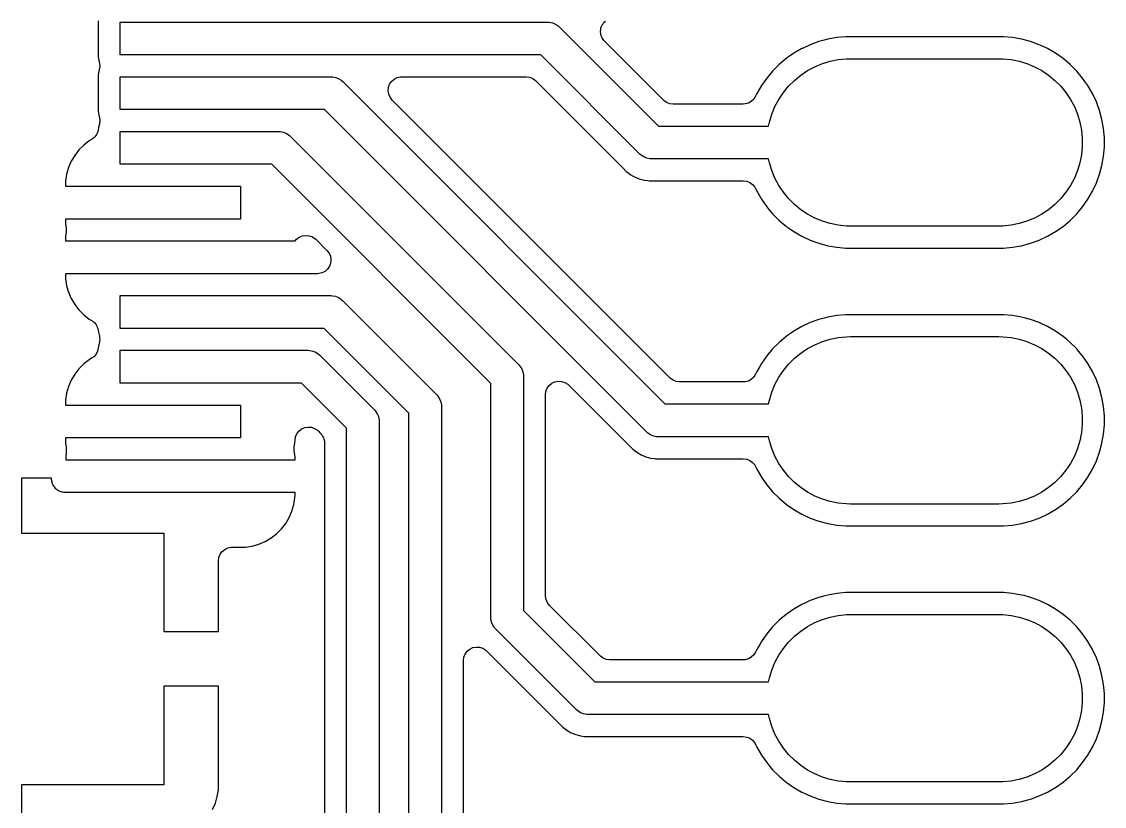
# Model space of a CAD drawing. Header units: millimetres. Extents: x 88 to 236, y -149 to -88.
# Drawn here: x 92.97 to 102.87, y -137.53 to -130.36 of the extents above; entities that cross this region are included whole.
import ezdxf

# ---------------------------------------------------------------- set-up
doc = ezdxf.new("R2010")
doc.units = ezdxf.units.MM
doc.layers.add('F.Cu', color=13, linetype='CONTINUOUS', true_color=0xc83434)

msp = doc.modelspace()

# ---------------------------------------------------------------- linework, layer by layer
at = {"layer": 'F.Cu', "linetype": 'CONTINUOUS'}
for p, q in [((93.6695, -130.348368), (93.6695, -130.671631)), ((93.87, -130.66), (93.87, -130.36)), ((93.87, -130.36), (94.97, -130.36)), ((94.97, -130.36), (97.78, -130.36)), ((97.78, -130.36), (97.794703, -130.360722)), ((97.794703, -130.360722), (97.823543, -130.366459)), ((97.823543, -130.366459), (97.85071, -130.377712)), ((97.85071, -130.377712), (97.868785, -130.389789)), ((98.276642, -130.389789), (98.278156, -130.38756)), ((98.278156, -130.38756), (98.279177, -130.385069)), ((98.279177, -130.385069), (98.286865, -130.374745)), ((98.286865, -130.374745), (98.294113, -130.364081)), ((98.294113, -130.364081), (98.296136, -130.362297)), ((98.296136, -130.362297), (98.297743, -130.36014)), ((98.297743, -130.36014), (98.307759, -130.35205)), ((97.868785, -130.389789), (97.875159, -130.394048)), ((97.875159, -130.394048), (97.886066, -130.403934)), ((97.886066, -130.403934), (98.792132, -131.31)), ((98.263136, -130.444621), (98.264899, -130.431871)), ((98.263441, -130.447294), (98.263136, -130.444621)), ((98.263188, -130.449979), (98.263441, -130.447294)), ((98.265203, -130.462703), (98.263188, -130.449979)), ((98.264899, -130.431871), (98.266113, -130.419034)), ((98.266667, -130.475502), (98.265203, -130.462703)), ((98.266113, -130.419034), (98.267026, -130.416497)), ((98.267629, -130.47802), (98.266667, -130.475502)), ((98.267026, -130.416497), (98.267395, -130.413831)), ((98.267395, -130.413831), (98.272276, -130.401913)), ((98.268051, -130.480679), (98.267629, -130.47802)), ((98.273166, -130.4925), (98.268051, -130.480679)), ((98.272276, -130.401913), (98.276642, -130.389789)), ((98.277768, -130.504535), (98.273166, -130.4925)), ((98.279324, -130.506731), (98.277768, -130.504535)), ((98.280395, -130.509205), (98.279324, -130.506731)), ((98.288292, -130.519385), (98.280395, -130.509205)), ((98.29574, -130.529895), (98.288292, -130.519385)), ((98.297794, -130.531635), (98.29574, -130.529895)), ((98.299443, -130.533761), (98.297794, -130.531635)), ((98.513157, -130.747476), (98.299443, -130.533761)), ((100.180161, -130.567146), (100.109704, -130.600001)), ((100.180178, -130.567138), (100.180161, -130.567146)), ((100.259372, -130.538315), (100.180178, -130.567138)), ((100.259386, -130.53831), (100.259372, -130.538315)), ((100.259392, -130.538309), (100.259386, -130.53831)), ((100.297184, -130.528182), (100.259392, -130.538309)), ((100.340826, -130.516488), (100.297184, -130.528182)), ((100.340833, -130.516487), (100.340826, -130.516488)), ((100.423853, -130.501848), (100.340833, -130.516487)), ((100.507844, -130.4945), (100.423853, -130.501848)), ((100.507845, -130.4945), (100.507844, -130.4945)), ((101.947155, -130.4945), (100.507845, -130.4945)), ((101.947156, -130.4945), (101.947155, -130.4945)), ((102.031147, -130.501848), (101.947156, -130.4945)), ((102.114166, -130.516487), (102.031145, -130.501848)), ((102.031145, -130.501848), (102.031147, -130.501848)), ((102.114173, -130.516488), (102.114166, -130.516487)), ((102.124984, -130.519385), (102.114173, -130.516488)), ((102.195608, -130.538309), (102.124984, -130.519385)), ((102.195616, -130.538312), (102.195608, -130.538309)), ((102.195627, -130.538315), (102.195616, -130.538312)), ((102.274821, -130.567138), (102.195627, -130.538315)), ((102.274838, -130.567146), (102.274821, -130.567138)), ((102.304116, -130.580799), (102.274838, -130.567146)), ((102.351243, -130.602775), (102.304116, -130.580799)), ((93.6695, -130.671631), (93.671626, -130.695554)), ((94.42, -130.66), (93.87, -130.66)), ((97.717868, -130.66), (94.42, -130.66)), ((98.623934, -131.566066), (97.717868, -130.66)), ((100.030725, -130.644941), (99.961676, -130.69329)), ((100.030742, -130.644931), (100.030725, -130.644941)), ((100.030743, -130.64493), (100.030742, -130.644931)), ((100.103757, -130.602775), (100.030743, -130.64493)), ((100.109704, -130.600001), (100.103757, -130.602775)), ((102.424257, -130.64493), (102.351243, -130.602775)), ((102.424265, -130.644936), (102.424257, -130.64493)), ((102.424274, -130.644941), (102.424265, -130.644936)), ((102.493323, -130.69329), (102.424274, -130.644941)), ((93.671626, -130.695554), (93.671627, -130.695558)), ((93.671627, -130.695558), (93.680306, -130.725891)), ((93.680306, -130.725891), (93.685044, -130.75661)), ((93.685044, -130.75661), (93.681992, -130.787543)), ((98.838862, -131.073181), (98.513157, -130.747476)), ((99.897076, -130.747498), (99.837498, -130.807076)), ((99.8971, -130.747476), (99.897076, -130.747498)), ((99.961673, -130.693292), (99.8971, -130.747476)), ((99.961676, -130.69329), (99.961673, -130.693292)), ((100.156711, -130.803838), (100.22292, -130.768448)), ((100.22292, -130.768448), (100.292279, -130.739719)), ((100.292279, -130.739719), (100.36412, -130.717926)), ((100.36412, -130.717926), (100.437751, -130.70328)), ((100.437751, -130.70328), (100.512463, -130.695921)), ((100.512463, -130.695921), (100.55, -130.695)), ((100.55, -130.695), (101.905, -130.695)), ((101.905, -130.695), (101.942537, -130.695921)), ((101.942537, -130.695921), (102.017249, -130.70328)), ((102.017249, -130.70328), (102.09088, -130.717926)), ((102.09088, -130.717926), (102.162721, -130.739719)), ((102.162721, -130.739719), (102.23208, -130.768448)), ((102.23208, -130.768448), (102.298289, -130.803838)), ((102.493326, -130.693292), (102.493323, -130.69329)), ((102.532175, -130.725891), (102.493326, -130.693292)), ((102.557904, -130.74748), (102.532175, -130.725891)), ((102.557911, -130.747487), (102.557904, -130.74748)), ((102.557923, -130.747498), (102.557911, -130.747487)), ((102.617501, -130.807076), (102.557923, -130.747498)), ((93.671626, -130.824445), (93.6695, -130.848368)), ((93.6695, -130.848368), (93.6695, -131.171631)), ((93.671627, -130.824441), (93.671626, -130.824445)), ((93.680306, -130.794109), (93.671627, -130.824441)), ((93.681992, -130.787543), (93.680306, -130.794109)), ((93.87, -131.16), (93.87, -130.86)), ((93.87, -130.86), (94.97, -130.86)), ((94.97, -130.86), (95.8, -130.86)), ((95.8, -130.86), (95.814703, -130.860722)), ((95.814703, -130.860722), (95.843543, -130.866459)), ((95.843543, -130.866459), (95.87071, -130.877712)), ((95.87071, -130.877712), (95.891151, -130.89137)), ((96.35253, -130.902497), (96.375846, -130.881942)), ((96.375846, -130.881942), (96.40354, -130.867831)), ((96.40354, -130.867831), (96.433875, -130.86105)), ((96.433875, -130.86105), (96.445544, -130.8605)), ((96.445544, -130.8605), (97.583456, -130.8605)), ((97.583456, -130.8605), (97.614294, -130.864396)), ((97.614294, -130.864396), (97.643193, -130.875838)), ((97.643193, -130.875838), (97.66834, -130.894108)), ((99.78329, -130.871676), (99.734941, -130.940725)), ((99.783292, -130.871673), (99.78329, -130.871676)), ((99.837476, -130.8071), (99.783292, -130.871673)), ((99.837498, -130.807076), (99.837476, -130.8071)), ((100.036257, -130.893172), (100.09429, -130.845546)), ((100.09429, -130.845546), (100.156711, -130.803838)), ((102.298289, -130.803838), (102.36071, -130.845546)), ((102.36071, -130.845546), (102.418743, -130.893172)), ((102.617512, -130.807088), (102.617501, -130.807076)), ((102.61752, -130.807096), (102.617512, -130.807088)), ((102.632074, -130.824441), (102.61752, -130.807096)), ((102.671707, -130.871673), (102.632074, -130.824441)), ((102.671709, -130.871676), (102.671707, -130.871673)), ((102.671713, -130.871681), (102.671709, -130.871676)), ((102.69329, -130.902497), (102.671713, -130.871681)), ((95.891151, -130.89137), (95.895159, -130.894048)), ((95.895159, -130.894048), (95.906066, -130.903934)), ((95.906066, -130.903934), (98.852132, -133.85)), ((96.321605, -130.988395), (96.32453, -130.95745)), ((96.32453, -130.95745), (96.335059, -130.928205)), ((96.335059, -130.928205), (96.35253, -130.902497)), ((97.66834, -130.894108), (97.671137, -130.896819)), ((97.671137, -130.896819), (98.098764, -131.324445)), ((99.734881, -130.940828), (99.692776, -131.013754)), ((99.73493, -130.940743), (99.734881, -130.940828)), ((99.734932, -130.940739), (99.73493, -130.940743)), ((99.734941, -130.940725), (99.734932, -130.940739)), ((99.935546, -131.00429), (99.983172, -130.946257)), ((99.983172, -130.946257), (100.036257, -130.893172)), ((102.418743, -130.893172), (102.471828, -130.946257)), ((102.471828, -130.946257), (102.519454, -131.00429)), ((102.720058, -130.940725), (102.69329, -130.902497)), ((102.720061, -130.94073), (102.720058, -130.940725)), ((102.72007, -130.940743), (102.720061, -130.94073)), ((102.762225, -131.013757), (102.72007, -130.940743)), ((96.326468, -131.019095), (96.321605, -130.988395)), ((96.338812, -131.047621), (96.326468, -131.019095)), ((96.357863, -131.072181), (96.338812, -131.047621)), ((98.898863, -133.613181), (96.357863, -131.072181)), ((98.841659, -131.075892), (98.838862, -131.073181)), ((98.866806, -131.094162), (98.841659, -131.075892)), ((99.664951, -131.064207), (99.642367, -131.085564)), ((99.681512, -131.037908), (99.664951, -131.064207)), ((99.692775, -131.013757), (99.681512, -131.037908)), ((99.692776, -131.013755), (99.692775, -131.013757)), ((99.692776, -131.013754), (99.692776, -131.013755)), ((99.858448, -131.13292), (99.893838, -131.066711)), ((99.893838, -131.066711), (99.935546, -131.00429)), ((102.519454, -131.00429), (102.561162, -131.066711)), ((102.561162, -131.066711), (102.596552, -131.13292)), ((102.797853, -131.090161), (102.762225, -131.013757)), ((93.6695, -131.171631), (93.671626, -131.195554)), ((94.42, -131.16), (93.87, -131.16)), ((95.737868, -131.16), (94.42, -131.16)), ((98.683934, -134.106066), (95.737868, -131.16)), ((98.895705, -131.105604), (98.866806, -131.094162)), ((98.926543, -131.1095), (98.895705, -131.105604)), ((99.569133, -131.1095), (98.926543, -131.1095)), ((99.585103, -131.108467), (99.569133, -131.1095)), ((99.615182, -131.100633), (99.585103, -131.108467)), ((99.642367, -131.085564), (99.615182, -131.100633)), ((99.829719, -131.202279), (99.858448, -131.13292)), ((102.596552, -131.13292), (102.625281, -131.202279)), ((102.797861, -131.090178), (102.797853, -131.090161)), ((102.804517, -131.108467), (102.797861, -131.090178)), ((102.826691, -131.169392), (102.804517, -131.108467)), ((102.848512, -131.250828), (102.826691, -131.169392)), ((93.671626, -131.195554), (93.671627, -131.195558)), ((93.671627, -131.195558), (93.680306, -131.225891)), ((93.680306, -131.225891), (93.681364, -131.232756)), ((93.681364, -131.232756), (93.68337, -131.239416)), ((93.6829, -131.279981), (93.68236, -131.285875)), ((93.684647, -131.270472), (93.6829, -131.279981)), ((93.68337, -131.239416), (93.683725, -131.248061)), ((93.683725, -131.248061), (93.685044, -131.25661)), ((93.685044, -131.25661), (93.684376, -131.263889)), ((93.684376, -131.263889), (93.684647, -131.270472)), ((99.800789, -131.31), (99.807926, -131.27412)), ((99.807926, -131.27412), (99.829719, -131.202279)), ((102.625281, -131.202279), (102.647074, -131.27412)), ((102.647074, -131.27412), (102.66172, -131.347751)), ((102.863152, -131.333857), (102.848512, -131.250828)), ((93.660504, -131.374168), (93.658018, -131.38129)), ((93.663894, -131.367423), (93.660504, -131.374168)), ((93.665608, -131.359547), (93.663894, -131.367423)), ((93.668263, -131.351944), (93.665608, -131.359547)), ((93.669838, -131.344558), (93.668263, -131.351944)), ((93.671627, -131.324445), (93.669838, -131.344558)), ((93.681469, -131.290046), (93.671627, -131.324445)), ((93.68236, -131.285875), (93.681469, -131.290046)), ((93.87, -131.66), (93.87, -131.36)), ((93.87, -131.36), (94.97, -131.36)), ((94.97, -131.36), (95.32, -131.36)), ((95.32, -131.36), (95.334703, -131.360722)), ((95.334703, -131.360722), (95.363543, -131.366459)), ((95.363543, -131.366459), (95.39071, -131.377712)), ((95.39071, -131.377712), (95.415159, -131.394048)), ((98.098764, -131.324445), (98.465911, -131.691592)), ((98.792132, -131.31), (99.800789, -131.31)), ((102.66172, -131.347751), (102.669079, -131.422463)), ((102.8705, -131.417845), (102.863152, -131.333857)), ((93.588399, -131.445643), (93.538683, -131.484208)), ((93.588401, -131.445641), (93.588399, -131.445643)), ((93.610114, -131.432801), (93.588401, -131.445641)), ((93.614448, -131.429633), (93.610114, -131.432801)), ((93.617682, -131.427946), (93.614448, -131.429633)), ((93.621699, -131.424334), (93.617682, -131.427946)), ((93.629512, -131.418625), (93.621699, -131.424334)), ((93.634808, -131.412549), (93.629512, -131.418625)), ((93.640797, -131.407166), (93.634808, -131.412549)), ((93.644976, -131.400886), (93.640797, -131.407166)), ((93.649937, -131.395196), (93.644976, -131.400886)), ((93.653556, -131.387994), (93.649937, -131.395196)), ((93.658018, -131.38129), (93.653556, -131.387994)), ((95.415159, -131.394048), (95.426066, -131.403934)), ((95.426066, -131.403934), (97.516066, -133.493934)), ((102.669079, -131.422463), (102.669079, -131.497537)), ((102.8705, -131.502155), (102.8705, -131.417845)), ((93.494208, -131.528683), (93.455644, -131.578398)), ((93.538683, -131.484208), (93.494208, -131.528683)), ((98.634841, -131.575952), (98.623934, -131.566066)), ((98.65929, -131.592288), (98.634841, -131.575952)), ((102.66172, -131.572249), (102.647074, -131.64588)), ((102.669079, -131.497537), (102.66172, -131.572249)), ((102.863152, -131.586143), (102.8705, -131.502155)), ((93.423612, -131.632562), (93.398629, -131.690293)), ((93.423616, -131.632555), (93.423612, -131.632562)), ((93.455644, -131.578398), (93.423616, -131.632555)), ((94.42, -131.66), (93.87, -131.66)), ((95.257868, -131.66), (94.42, -131.66)), ((97.26, -133.662132), (95.257868, -131.66)), ((98.686457, -131.603541), (98.65929, -131.592288)), ((98.715297, -131.609278), (98.686457, -131.603541)), ((98.73, -131.61), (98.715297, -131.609278)), ((99.800789, -131.61), (98.73, -131.61)), ((99.807926, -131.64588), (99.800789, -131.61)), ((99.829719, -131.717721), (99.807926, -131.64588)), ((102.647074, -131.64588), (102.625281, -131.717721)), ((102.826691, -131.750608), (102.848512, -131.669172)), ((102.848512, -131.669172), (102.863152, -131.586143)), ((93.381074, -131.750715), (93.371233, -131.812853)), ((93.381075, -131.750711), (93.381074, -131.750715)), ((93.398629, -131.690293), (93.381075, -131.750711)), ((98.465911, -131.691592), (98.465915, -131.691597)), ((98.465915, -131.691597), (98.498403, -131.724085)), ((98.498403, -131.724085), (98.512314, -131.734759)), ((98.512314, -131.734759), (98.534855, -131.752056)), ((98.534855, -131.752056), (98.5675, -131.770903)), ((98.5675, -131.770903), (98.574645, -131.775028)), ((98.574645, -131.775028), (98.617094, -131.792611)), ((99.858448, -131.78708), (99.829719, -131.717721)), ((102.625281, -131.717721), (102.596552, -131.78708)), ((102.797861, -131.829821), (102.826652, -131.750715)), ((102.826652, -131.750715), (102.826691, -131.750608)), ((93.371233, -131.812853), (93.37, -131.839019)), ((93.37, -131.839019), (93.37, -131.86)), ((93.37, -131.86), (93.847247, -131.86)), ((93.847247, -131.86), (93.858222, -131.860487)), ((93.858222, -131.860487), (93.858342, -131.860497)), ((93.858342, -131.860497), (93.85837, -131.8605)), ((93.85837, -131.8605), (93.87, -131.8605)), ((93.87, -131.8605), (93.87, -131.86)), ((93.87, -131.86), (94.97, -131.86)), ((94.97, -131.86), (94.97, -132.16)), ((98.617094, -131.792611), (98.661474, -131.804503)), ((98.661474, -131.804503), (98.695638, -131.809)), ((98.695638, -131.809), (98.707026, -131.8105)), ((98.707026, -131.8105), (98.707027, -131.8105)), ((98.707027, -131.8105), (98.707028, -131.8105)), ((98.707028, -131.8105), (98.752973, -131.8105)), ((98.752973, -131.8105), (99.569133, -131.8105)), ((99.569133, -131.8105), (99.599971, -131.814396)), ((99.599971, -131.814396), (99.62887, -131.825838)), ((99.62887, -131.825838), (99.654017, -131.844108)), ((99.654017, -131.844108), (99.67383, -131.868057)), ((99.67383, -131.868057), (99.681511, -131.882088)), ((99.893838, -131.853289), (99.858448, -131.78708)), ((99.935546, -131.91571), (99.893838, -131.853289)), ((102.561162, -131.853289), (102.519454, -131.91571)), ((102.596552, -131.78708), (102.561162, -131.853289)), ((102.762225, -131.906243), (102.797856, -131.829833)), ((102.797856, -131.829833), (102.797858, -131.829826)), ((102.797858, -131.829826), (102.797861, -131.829821)), ((99.681511, -131.882088), (99.691312, -131.903106)), ((99.691312, -131.903106), (99.692776, -131.906245)), ((99.692776, -131.906245), (99.697853, -131.915039)), ((99.697853, -131.915039), (99.73493, -131.979257)), ((99.983172, -131.973743), (99.935546, -131.91571)), ((102.519454, -131.91571), (102.471828, -131.973743)), ((102.72007, -131.979257), (102.762225, -131.906243)), ((99.73493, -131.979257), (99.734936, -131.979265)), ((99.734936, -131.979265), (99.734941, -131.979274)), ((99.734941, -131.979274), (99.78329, -132.048323)), ((99.78329, -132.048323), (99.783292, -132.048326)), ((99.783292, -132.048326), (99.802898, -132.071691)), ((99.802898, -132.071691), (99.83748, -132.112904)), ((100.036257, -132.026828), (99.983172, -131.973743)), ((100.09429, -132.074454), (100.036257, -132.026828)), ((102.418743, -132.026828), (102.36071, -132.074454)), ((102.471828, -131.973743), (102.418743, -132.026828)), ((102.61752, -132.112904), (102.671713, -132.048319)), ((102.671713, -132.048319), (102.72007, -131.979257)), ((94.296, -132.16), (93.370001, -132.16)), ((93.370001, -132.16), (93.370001, -132.18096)), ((94.97, -132.16), (94.296, -132.16)), ((99.83748, -132.112904), (99.837487, -132.112911)), ((99.837487, -132.112911), (99.837498, -132.112923)), ((99.837498, -132.112923), (99.897076, -132.172501)), ((100.156711, -132.116162), (100.09429, -132.074454)), ((100.22292, -132.151552), (100.156711, -132.116162)), ((100.292279, -132.180281), (100.22292, -132.151552)), ((102.23208, -132.151552), (102.162721, -132.180281)), ((102.298289, -132.116162), (102.23208, -132.151552)), ((102.36071, -132.074454), (102.298289, -132.116162)), ((102.557904, -132.17252), (102.61752, -132.112904)), ((93.370001, -132.18096), (93.371234, -132.207152)), ((93.371234, -132.207152), (93.371235, -132.207159)), ((93.371235, -132.207159), (93.376532, -132.240602)), ((93.376532, -132.240602), (93.377509, -132.271669)), ((99.897076, -132.172501), (99.897088, -132.172512)), ((99.897088, -132.172512), (99.897096, -132.17252)), ((99.897096, -132.17252), (99.918624, -132.190584)), ((99.918624, -132.190584), (99.961673, -132.226707)), ((99.961673, -132.226707), (99.961677, -132.226709)), ((99.961677, -132.226709), (99.961681, -132.226713)), ((99.961681, -132.226713), (99.981517, -132.240602)), ((99.981517, -132.240602), (100.030725, -132.275058)), ((100.36412, -132.202074), (100.292279, -132.180281)), ((100.437751, -132.21672), (100.36412, -132.202074)), ((100.512463, -132.224079), (100.437751, -132.21672)), ((100.55, -132.225), (100.512463, -132.224079)), ((101.905, -132.225), (100.55, -132.225)), ((101.942537, -132.224079), (101.905, -132.225)), ((102.017249, -132.21672), (101.942537, -132.224079)), ((102.09088, -132.202074), (102.017249, -132.21672)), ((102.162721, -132.180281), (102.09088, -132.202074)), ((102.424257, -132.27507), (102.493319, -132.226713)), ((102.493319, -132.226713), (102.557904, -132.17252)), ((93.371233, -132.31286), (93.37, -132.339019)), ((93.37, -132.339019), (93.37, -132.36)), ((93.37, -132.36), (95.469998, -132.36)), ((93.376533, -132.279396), (93.371233, -132.31286)), ((93.377509, -132.271669), (93.376533, -132.279396)), ((95.469998, -132.36), (95.484476, -132.345522)), ((95.484476, -132.345522), (95.509036, -132.326471)), ((95.509036, -132.326471), (95.537562, -132.314126)), ((95.537562, -132.314126), (95.568262, -132.309263)), ((95.568262, -132.309263), (95.599207, -132.312188)), ((95.599207, -132.312188), (95.628452, -132.322717)), ((95.628452, -132.322717), (95.65416, -132.340187)), ((95.65416, -132.340187), (95.659839, -132.345521)), ((95.659839, -132.345521), (95.762137, -132.447819)), ((100.030725, -132.275058), (100.03073, -132.275061)), ((100.03073, -132.275061), (100.030743, -132.27507)), ((100.030743, -132.27507), (100.103757, -132.317225)), ((100.103757, -132.317225), (100.180161, -132.352853)), ((100.180161, -132.352853), (100.180178, -132.352861)), ((100.180178, -132.352861), (100.259372, -132.381684)), ((102.20498, -132.378279), (102.274821, -132.352861)), ((102.274821, -132.352861), (102.274826, -132.352858)), ((102.274826, -132.352858), (102.274833, -132.352856)), ((102.274833, -132.352856), (102.351243, -132.317225)), ((102.351243, -132.317225), (102.424257, -132.27507)), ((95.762137, -132.447819), (95.781188, -132.472379)), ((100.259372, -132.381684), (100.259375, -132.381684)), ((100.259375, -132.381684), (100.259392, -132.381691)), ((100.259392, -132.381691), (100.340828, -132.403512)), ((100.340828, -132.403512), (100.423857, -132.418152)), ((100.423857, -132.418152), (100.507843, -132.425499)), ((100.507843, -132.425499), (100.507844, -132.4255)), ((100.507844, -132.4255), (100.507845, -132.4255)), ((100.507845, -132.4255), (101.947156, -132.4255)), ((101.947156, -132.425499), (102.031143, -132.418152)), ((101.947156, -132.4255), (101.947156, -132.425499)), ((102.031143, -132.418152), (102.114172, -132.403512)), ((102.114172, -132.403512), (102.195608, -132.381691)), ((102.195608, -132.381691), (102.20498, -132.378279)), ((95.781188, -132.472379), (95.793532, -132.500905)), ((95.79547, -132.56255), (95.784941, -132.591795)), ((95.793532, -132.500905), (95.798395, -132.531605)), ((95.798395, -132.531605), (95.79547, -132.56255)), ((93.847247, -132.66), (93.370001, -132.66)), ((93.370001, -132.66), (93.370001, -132.68096)), ((93.858222, -132.659513), (93.847247, -132.66)), ((93.858359, -132.6595), (93.858222, -132.659513)), ((93.87, -132.6595), (93.858359, -132.6595)), ((93.87, -132.66), (93.87, -132.6595)), ((94.97, -132.66), (93.87, -132.66)), ((95.674456, -132.6595), (94.97, -132.6595)), ((94.97, -132.6595), (94.97, -132.66)), ((95.686125, -132.65895), (95.674456, -132.6595)), ((95.71646, -132.652169), (95.686125, -132.65895)), ((95.744154, -132.638058), (95.71646, -132.652169)), ((95.76747, -132.617503), (95.744154, -132.638058)), ((95.784941, -132.591795), (95.76747, -132.617503)), ((93.370001, -132.68096), (93.371234, -132.707152)), ((93.371234, -132.707152), (93.371235, -132.707159)), ((93.371235, -132.707159), (93.381074, -132.769282)), ((93.381074, -132.769282), (93.381075, -132.769288)), ((93.381075, -132.769288), (93.398629, -132.829706)), ((93.398629, -132.829706), (93.423612, -132.887437)), ((93.87, -133.16), (93.87, -132.86)), ((93.87, -132.86), (94.97, -132.86)), ((94.97, -132.86), (95.797106, -132.86)), ((95.797106, -132.86), (95.811809, -132.860722)), ((95.811809, -132.860722), (95.840649, -132.866459)), ((93.423612, -132.887437), (93.423616, -132.887444)), ((93.423616, -132.887444), (93.455644, -132.941601)), ((93.455644, -132.941601), (93.494208, -132.991316)), ((95.840649, -132.866459), (95.867816, -132.877712)), ((95.867816, -132.877712), (95.882381, -132.887444)), ((95.882381, -132.887444), (95.892265, -132.894048)), ((95.892265, -132.894048), (95.903172, -132.903934)), ((95.903172, -132.903934), (96.766066, -133.766828)), ((93.494208, -132.991316), (93.538683, -133.035791)), ((93.538683, -133.035791), (93.588399, -133.074356)), ((100.340826, -133.056488), (100.297184, -133.068182)), ((100.340833, -133.056487), (100.340826, -133.056488)), ((100.423853, -133.041848), (100.340833, -133.056487)), ((100.507844, -133.0345), (100.423853, -133.041848)), ((100.507845, -133.0345), (100.507844, -133.0345)), ((101.947155, -133.0345), (100.507845, -133.0345)), ((101.947156, -133.0345), (101.947155, -133.0345)), ((102.031147, -133.041848), (101.947156, -133.0345)), ((102.114166, -133.056487), (102.031145, -133.041848)), ((102.031145, -133.041848), (102.031147, -133.041848)), ((102.114173, -133.056488), (102.114166, -133.056487)), ((102.135994, -133.062335), (102.114173, -133.056488)), ((102.195608, -133.078309), (102.135994, -133.062335)), ((93.588399, -133.074356), (93.588401, -133.074358)), ((93.588401, -133.074358), (93.610114, -133.087199)), ((93.610114, -133.087199), (93.619809, -133.094719)), ((93.619809, -133.094719), (93.629894, -133.101717)), ((93.629894, -133.101717), (93.632059, -133.104222)), ((93.632059, -133.104222), (93.634674, -133.10625)), ((93.634674, -133.10625), (93.64219, -133.11594)), ((93.64219, -133.11594), (93.650222, -133.12523)), ((93.650222, -133.12523), (93.651696, -133.128195)), ((93.651696, -133.128195), (93.653725, -133.13081)), ((93.653725, -133.13081), (93.658597, -133.142069)), ((93.658597, -133.142069), (93.664064, -133.153061)), ((93.664064, -133.153061), (93.664769, -133.156331)), ((93.664769, -133.156331), (93.666069, -133.159336)), ((93.666069, -133.159336), (93.668263, -133.168056)), ((94.42, -133.16), (93.87, -133.16)), ((95.734974, -133.16), (94.42, -133.16)), ((96.51, -133.935026), (95.734974, -133.16)), ((100.103757, -133.142775), (100.030743, -133.18493)), ((100.109704, -133.140001), (100.103757, -133.142775)), ((100.180161, -133.107146), (100.109704, -133.140001)), ((100.180178, -133.107138), (100.180161, -133.107146)), ((100.259372, -133.078315), (100.180178, -133.107138)), ((100.259386, -133.07831), (100.259372, -133.078315)), ((100.259392, -133.078309), (100.259386, -133.07831)), ((100.297184, -133.068182), (100.259392, -133.078309)), ((102.195616, -133.078312), (102.195608, -133.078309)), ((102.195627, -133.078315), (102.195616, -133.078312)), ((102.274821, -133.107138), (102.195627, -133.078315)), ((102.274838, -133.107146), (102.274821, -133.107138)), ((102.293696, -133.11594), (102.274838, -133.107146)), ((102.351243, -133.142775), (102.293696, -133.11594)), ((102.424257, -133.18493), (102.351243, -133.142775)), ((93.668263, -133.168056), (93.669838, -133.175441)), ((93.669838, -133.175441), (93.671627, -133.195555)), ((93.671627, -133.195555), (93.681469, -133.229953)), ((93.681469, -133.229953), (93.68236, -133.234125)), ((93.68236, -133.234125), (93.683316, -133.245409)), ((93.683316, -133.245409), (93.685044, -133.25661)), ((93.685044, -133.25661), (93.684625, -133.260852)), ((99.961673, -133.233292), (99.8971, -133.287476)), ((99.961676, -133.23329), (99.961673, -133.233292)), ((100.030725, -133.184941), (99.961676, -133.23329)), ((100.030742, -133.184931), (100.030725, -133.184941)), ((100.030743, -133.18493), (100.030742, -133.184931)), ((100.292279, -133.279719), (100.36412, -133.257926)), ((100.36412, -133.257926), (100.437751, -133.24328)), ((100.437751, -133.24328), (100.512463, -133.235921)), ((100.512463, -133.235921), (100.55, -133.235)), ((100.55, -133.235), (101.905, -133.235)), ((101.905, -133.235), (101.942537, -133.235921)), ((101.942537, -133.235921), (102.017249, -133.24328)), ((102.017249, -133.24328), (102.09088, -133.257926)), ((102.09088, -133.257926), (102.162721, -133.279719)), ((102.424265, -133.184936), (102.424257, -133.18493)), ((102.424274, -133.184941), (102.424265, -133.184936)), ((102.493323, -133.23329), (102.424274, -133.184941)), ((102.493326, -133.233292), (102.493323, -133.23329)), ((102.52617, -133.260852), (102.493326, -133.233292)), ((93.670506, -133.337052), (93.663894, -133.367423)), ((93.671627, -133.324443), (93.670506, -133.337052)), ((93.680306, -133.294109), (93.671627, -133.324441)), ((93.671627, -133.324441), (93.671627, -133.324443)), ((93.681992, -133.287543), (93.680306, -133.294109)), ((93.683104, -133.276265), (93.681992, -133.287543)), ((93.684985, -133.265096), (93.683104, -133.276265)), ((93.684625, -133.260852), (93.684985, -133.265096)), ((99.837476, -133.3471), (99.783292, -133.411673)), ((99.837498, -133.347076), (99.837476, -133.3471)), ((99.897076, -133.287498), (99.837498, -133.347076)), ((99.8971, -133.287476), (99.897076, -133.287498)), ((100.09429, -133.385546), (100.156711, -133.343838)), ((100.156711, -133.343838), (100.22292, -133.308448)), ((100.22292, -133.308448), (100.292279, -133.279719)), ((102.162721, -133.279719), (102.23208, -133.308448)), ((102.23208, -133.308448), (102.298289, -133.343838)), ((102.298289, -133.343838), (102.36071, -133.385546)), ((102.557904, -133.28748), (102.52617, -133.260852)), ((102.557911, -133.287487), (102.557904, -133.28748)), ((102.557923, -133.287498), (102.557911, -133.287487)), ((102.617501, -133.347076), (102.557923, -133.287498)), ((102.617512, -133.347088), (102.617501, -133.347076)), ((102.61752, -133.347096), (102.617512, -133.347088)), ((102.634576, -133.367423), (102.61752, -133.347096)), ((93.588399, -133.445643), (93.538683, -133.484208)), ((93.588401, -133.445641), (93.588399, -133.445643)), ((93.610114, -133.432801), (93.588401, -133.445641)), ((93.629512, -133.418625), (93.610114, -133.432801)), ((93.649937, -133.395196), (93.629512, -133.418625)), ((93.663894, -133.367423), (93.649937, -133.395196)), ((93.87, -133.66), (93.87, -133.36)), ((93.87, -133.36), (94.97, -133.36)), ((94.97, -133.36), (95.59, -133.36)), ((95.59, -133.36), (95.604703, -133.360722)), ((95.604703, -133.360722), (95.633543, -133.366459)), ((95.633543, -133.366459), (95.66071, -133.377712)), ((95.66071, -133.377712), (95.685159, -133.394048)), ((95.685159, -133.394048), (95.696066, -133.403934)), ((95.696066, -133.403934), (96.196066, -133.903934)), ((99.78329, -133.411676), (99.734941, -133.480725)), ((99.783292, -133.411673), (99.78329, -133.411676)), ((99.983172, -133.486257), (100.036257, -133.433172)), ((100.036257, -133.433172), (100.09429, -133.385546)), ((102.36071, -133.385546), (102.418743, -133.433172)), ((102.418743, -133.433172), (102.471828, -133.486257)), ((102.671707, -133.411673), (102.634576, -133.367423)), ((102.671709, -133.411676), (102.671707, -133.411673)), ((102.720058, -133.480725), (102.671709, -133.411676)), ((93.494208, -133.528683), (93.455644, -133.578398)), ((93.538683, -133.484208), (93.494208, -133.528683)), ((97.516066, -133.493934), (97.525952, -133.504841)), ((97.525952, -133.504841), (97.542288, -133.52929)), ((97.542288, -133.52929), (97.553541, -133.556457)), ((97.553541, -133.556457), (97.559278, -133.585297)), ((99.692775, -133.553757), (99.681512, -133.577908)), ((99.692776, -133.553755), (99.692775, -133.553757)), ((99.719501, -133.507465), (99.692776, -133.553754)), ((99.692776, -133.553754), (99.692776, -133.553755)), ((99.73493, -133.480743), (99.719501, -133.507465)), ((99.734932, -133.480739), (99.73493, -133.480743)), ((99.734941, -133.480725), (99.734932, -133.480739)), ((99.893838, -133.606711), (99.935546, -133.54429)), ((99.935546, -133.54429), (99.983172, -133.486257)), ((102.471828, -133.486257), (102.519454, -133.54429)), ((102.519454, -133.54429), (102.561162, -133.606711)), ((102.720061, -133.48073), (102.720058, -133.480725)), ((102.72007, -133.480743), (102.720061, -133.48073)), ((102.762225, -133.553757), (102.72007, -133.480743)), ((102.797853, -133.630161), (102.762225, -133.553757)), ((93.423612, -133.632562), (93.398629, -133.690293)), ((93.423616, -133.632555), (93.423612, -133.632562)), ((93.455644, -133.578398), (93.423616, -133.632555)), ((97.559278, -133.585297), (97.56, -133.6)), ((97.56, -133.6), (97.56, -135.737868)), ((97.818057, -133.660847), (97.846182, -133.647613)), ((97.846182, -133.647613), (97.876714, -133.641789)), ((97.876714, -133.641789), (97.907735, -133.64374)), ((97.907735, -133.64374), (97.937297, -133.653345)), ((97.937297, -133.653345), (97.963541, -133.67)), ((98.90166, -133.615892), (98.898863, -133.613181)), ((98.926807, -133.634162), (98.90166, -133.615892)), ((98.955706, -133.645604), (98.926807, -133.634162)), ((98.986544, -133.6495), (98.955706, -133.645604)), ((99.569133, -133.6495), (98.986544, -133.6495)), ((99.585103, -133.648467), (99.569133, -133.6495)), ((99.615182, -133.640633), (99.585103, -133.648467)), ((99.642367, -133.625564), (99.615182, -133.640633)), ((99.664951, -133.604207), (99.642367, -133.625564)), ((99.681512, -133.577908), (99.664951, -133.604207)), ((99.858448, -133.67292), (99.893838, -133.606711)), ((102.561162, -133.606711), (102.596552, -133.67292)), ((102.797861, -133.630178), (102.797853, -133.630161)), ((102.826684, -133.709372), (102.797861, -133.630178)), ((93.381074, -133.750715), (93.371233, -133.812853)), ((93.381075, -133.750711), (93.381074, -133.750715)), ((93.398629, -133.690293), (93.381075, -133.750711)), ((94.42, -133.66), (93.87, -133.66)), ((95.527868, -133.66), (94.42, -133.66)), ((95.94, -134.072132), (95.527868, -133.66)), ((97.26, -135.8), (97.26, -133.662132)), ((97.7605, -133.765544), (97.764396, -133.734706)), ((97.764396, -133.734706), (97.775838, -133.705807)), ((97.775838, -133.705807), (97.794108, -133.68066)), ((97.794108, -133.68066), (97.818057, -133.660847)), ((97.963541, -133.67), (97.972181, -133.677863)), ((97.972181, -133.677863), (98.558395, -134.264078)), ((99.807926, -133.81412), (99.829719, -133.742279)), ((99.829719, -133.742279), (99.858448, -133.67292)), ((102.596552, -133.67292), (102.625281, -133.742279)), ((102.625281, -133.742279), (102.647074, -133.81412)), ((102.826691, -133.709392), (102.826684, -133.709372)), ((102.848512, -133.790828), (102.826691, -133.709392)), ((93.371233, -133.812853), (93.37, -133.839019)), ((93.37, -133.839019), (93.37, -133.86)), ((96.766066, -133.766828), (96.775952, -133.777735)), ((96.775952, -133.777735), (96.792288, -133.802184)), ((96.792288, -133.802184), (96.803541, -133.829351)), ((96.803541, -133.829351), (96.809278, -133.858191)), ((97.7605, -135.603456), (97.7605, -133.765544)), ((98.852132, -133.85), (99.800789, -133.85)), ((99.800789, -133.85), (99.807926, -133.81412)), ((102.647074, -133.81412), (102.66172, -133.887751)), ((102.863152, -133.873857), (102.848512, -133.790828)), ((93.37, -133.86), (93.847247, -133.86)), ((93.847247, -133.86), (93.858222, -133.860487)), ((93.858222, -133.860487), (93.858342, -133.860497)), ((93.858342, -133.860497), (93.85837, -133.8605)), ((93.85837, -133.8605), (93.87, -133.8605)), ((93.87, -133.8605), (93.87, -133.86)), ((93.87, -133.86), (94.97, -133.86)), ((94.97, -133.86), (94.97, -134.16)), ((96.196066, -133.903934), (96.205952, -133.914841)), ((96.205952, -133.914841), (96.222289, -133.939291)), ((96.222289, -133.939291), (96.223676, -133.94264)), ((96.223676, -133.94264), (96.233541, -133.966457)), ((96.51, -137.79), (96.51, -133.935026)), ((96.809278, -133.858191), (96.81, -133.872894)), ((96.81, -133.872894), (96.81, -137.727868)), ((102.66172, -133.887751), (102.669079, -133.962463)), ((102.8705, -133.957845), (102.863152, -133.873857)), ((96.233541, -133.966457), (96.239278, -133.995297)), ((96.239278, -133.995297), (96.24, -134.01)), ((96.24, -134.01), (96.24, -140.367868)), ((102.669079, -134.037537), (102.66172, -134.112249)), ((102.669079, -133.962463), (102.669079, -134.037537)), ((102.863152, -134.126143), (102.8705, -134.042155)), ((102.8705, -134.042155), (102.8705, -133.957845)), ((95.470381, -134.179532), (95.474524, -134.151577)), ((95.474524, -134.151577), (95.486583, -134.122929)), ((95.486583, -134.122929), (95.505388, -134.09818)), ((95.505388, -134.09818), (95.529757, -134.078886)), ((95.529757, -134.078886), (95.558158, -134.066257)), ((95.558158, -134.066257), (95.588808, -134.061089)), ((95.588808, -134.061089), (95.619781, -134.063706)), ((95.619781, -134.063706), (95.649129, -134.073942)), ((95.649129, -134.073942), (95.67501, -134.091156)), ((95.67501, -134.091156), (95.681618, -134.0973)), ((95.681618, -134.0973), (95.703179, -134.11886)), ((95.703179, -134.11886), (95.709242, -134.126676)), ((95.709242, -134.126676), (95.715997, -134.133905)), ((95.715997, -134.133905), (95.71873, -134.138907)), ((95.71873, -134.138907), (95.722231, -134.143419)), ((95.722231, -134.143419), (95.726164, -134.152508)), ((95.94, -140.43), (95.94, -134.072132)), ((98.694841, -134.115952), (98.683934, -134.106066)), ((98.719291, -134.132289), (98.694841, -134.115952)), ((98.746458, -134.143542), (98.719291, -134.132289)), ((98.775297, -134.149278), (98.746458, -134.143542)), ((98.79, -134.15), (98.775297, -134.149278)), ((99.800789, -134.15), (98.79, -134.15)), ((99.807926, -134.18588), (99.800789, -134.15)), ((102.66172, -134.112249), (102.647074, -134.18588)), ((102.848512, -134.209172), (102.863152, -134.126143)), ((94.296, -134.16), (93.370001, -134.16)), ((93.370001, -134.16), (93.370001, -134.18096)), ((93.370001, -134.18096), (93.371234, -134.207152)), ((93.371234, -134.207152), (93.371235, -134.207159)), ((93.371235, -134.207159), (93.376532, -134.240602)), ((93.376532, -134.240602), (93.376842, -134.246692)), ((93.376842, -134.246692), (93.377751, -134.251262)), ((94.97, -134.16), (94.296, -134.16)), ((95.46249, -134.248333), (95.46295, -134.246271)), ((95.462912, -134.261781), (95.46249, -134.248333)), ((95.46295, -134.246271), (95.462956, -134.244156)), ((95.462956, -134.244156), (95.463467, -134.240598)), ((95.463467, -134.240598), (95.468765, -134.20715)), ((95.468765, -134.20715), (95.468767, -134.207133)), ((95.468767, -134.207133), (95.470069, -134.179518)), ((95.470069, -134.179518), (95.470381, -134.179532)), ((95.726164, -134.152508), (95.730904, -134.16118)), ((95.730904, -134.16118), (95.732307, -134.166703)), ((95.732307, -134.166703), (95.734576, -134.171945)), ((95.734576, -134.171945), (95.736124, -134.181723)), ((95.736124, -134.181723), (95.73856, -134.191305)), ((95.73856, -134.191305), (95.738546, -134.197007)), ((95.738546, -134.197007), (95.739439, -134.202645)), ((95.739439, -134.202645), (95.7395, -134.206543)), ((95.7395, -134.206543), (95.7395, -140.452973)), ((99.829719, -134.257721), (99.807926, -134.18588)), ((102.647074, -134.18588), (102.625281, -134.257721)), ((102.826691, -134.290608), (102.848512, -134.209172)), ((93.377871, -134.266833), (93.372728, -134.36)), ((93.377751, -134.251262), (93.377441, -134.258415)), ((93.377441, -134.258415), (93.377871, -134.266833)), ((95.46288, -134.275238), (95.462912, -134.261781)), ((95.4634, -134.277286), (95.46288, -134.275238)), ((95.463467, -134.279401), (95.4634, -134.277286)), ((95.468765, -134.312849), (95.463467, -134.279401)), ((95.469999, -134.339039), (95.468765, -134.312849)), ((95.469999, -134.36), (95.469999, -134.339039)), ((98.558395, -134.264078), (98.558396, -134.264079)), ((98.558396, -134.264079), (98.5584, -134.264082)), ((98.5584, -134.264082), (98.558404, -134.264086)), ((98.558404, -134.264086), (98.594855, -134.292056)), ((98.594855, -134.292056), (98.634645, -134.315028)), ((98.634645, -134.315028), (98.677094, -134.332611)), ((98.677094, -134.332611), (98.721474, -134.344503)), ((98.721474, -134.344503), (98.755638, -134.349)), ((98.755638, -134.349), (98.767026, -134.3505)), ((99.858448, -134.32708), (99.829719, -134.257721)), ((99.893838, -134.393289), (99.858448, -134.32708)), ((102.596552, -134.32708), (102.561162, -134.393289)), ((102.625281, -134.257721), (102.596552, -134.32708)), ((102.797861, -134.369821), (102.826684, -134.290627)), ((102.826683, -134.290627), (102.826691, -134.290608)), ((102.826684, -134.290627), (102.826683, -134.290627)), ((93.372728, -134.36), (95.469999, -134.36)), ((98.767026, -134.3505), (98.767027, -134.3505)), ((98.767027, -134.3505), (98.767028, -134.3505)), ((98.767028, -134.3505), (98.812973, -134.3505)), ((98.812973, -134.3505), (99.569133, -134.3505)), ((99.569133, -134.3505), (99.599971, -134.354396)), ((99.599971, -134.354396), (99.62887, -134.365838)), ((99.62887, -134.365838), (99.654017, -134.384108)), ((99.654017, -134.384108), (99.67383, -134.408057)), ((99.67383, -134.408057), (99.681511, -134.422088)), ((99.681511, -134.422088), (99.692775, -134.446243)), ((99.692775, -134.446243), (99.73493, -134.519257)), ((99.935546, -134.45571), (99.893838, -134.393289)), ((102.561162, -134.393289), (102.519454, -134.45571)), ((102.72007, -134.519257), (102.762225, -134.446243)), ((102.762225, -134.446243), (102.797856, -134.369833)), ((102.797856, -134.369833), (102.797858, -134.369826)), ((102.797858, -134.369826), (102.797861, -134.369821)), ((93.244, -134.53), (92.97, -134.53)), ((92.97, -134.53), (92.97, -135.03)), ((93.244, -134.536), (93.244, -134.53)), ((93.244245, -134.543786), (93.244, -134.536)), ((93.24461, -134.545702), (93.244245, -134.543786)), ((93.244978, -134.551541), (93.24461, -134.545702)), ((99.73493, -134.519257), (99.734936, -134.519265)), ((99.734936, -134.519265), (99.734941, -134.519274)), ((99.734941, -134.519274), (99.78329, -134.588323)), ((99.983172, -134.513743), (99.935546, -134.45571)), ((100.036257, -134.566828), (99.983172, -134.513743)), ((102.471828, -134.513743), (102.418743, -134.566828)), ((102.519454, -134.45571), (102.471828, -134.513743)), ((102.671713, -134.588319), (102.72007, -134.519257)), ((93.24788, -134.562846), (93.244978, -134.551541)), ((93.250069, -134.574318), (93.24788, -134.562846)), ((93.251735, -134.577859), (93.250069, -134.574318)), ((93.252708, -134.581647), (93.251735, -134.577859)), ((93.258327, -134.591868), (93.252708, -134.581647)), ((93.263303, -134.602443), (93.258327, -134.591868)), ((93.265799, -134.60546), (93.263303, -134.602443)), ((93.267682, -134.608885), (93.265799, -134.60546)), ((93.275671, -134.617393), (93.267682, -134.608885)), ((93.283116, -134.626392), (93.275671, -134.617393)), ((93.286279, -134.62869), (93.283116, -134.626392)), ((93.288959, -134.631544), (93.286279, -134.62869)), ((93.298826, -134.637806), (93.288959, -134.631544)), ((93.308263, -134.644662), (93.298826, -134.637806)), ((93.311896, -134.6461), (93.308263, -134.644662)), ((93.315203, -134.648199), (93.311896, -134.6461)), ((99.78329, -134.588323), (99.783292, -134.588326)), ((99.783292, -134.588326), (99.815234, -134.626392)), ((99.815234, -134.626392), (99.83748, -134.652904)), ((100.09429, -134.614454), (100.036257, -134.566828)), ((100.156711, -134.656162), (100.09429, -134.614454)), ((102.36071, -134.614454), (102.298289, -134.656162)), ((102.418743, -134.566828), (102.36071, -134.614454)), ((102.61752, -134.652904), (102.671713, -134.588319)), ((93.326315, -134.651809), (93.315203, -134.648199)), ((93.337162, -134.656104), (93.326315, -134.651809)), ((93.341041, -134.656594), (93.337162, -134.656104)), ((93.344765, -134.657804), (93.341041, -134.656594)), ((93.35642, -134.658537), (93.344765, -134.657804)), ((93.368, -134.66), (93.35642, -134.658537)), ((95.47, -134.66), (93.368, -134.66)), ((95.458925, -134.769284), (95.468766, -134.707146)), ((95.468766, -134.707146), (95.47, -134.68098)), ((95.47, -134.68098), (95.47, -134.66)), ((99.83748, -134.652904), (99.837487, -134.652911)), ((99.837487, -134.652911), (99.837498, -134.652923)), ((99.837498, -134.652923), (99.897076, -134.712501)), ((99.897076, -134.712501), (99.897088, -134.712512)), ((99.897088, -134.712512), (99.897096, -134.71252)), ((99.897096, -134.71252), (99.8971, -134.712523)), ((99.8971, -134.712523), (99.961673, -134.766707)), ((100.22292, -134.691552), (100.156711, -134.656162)), ((100.292279, -134.720281), (100.22292, -134.691552)), ((100.36412, -134.742074), (100.292279, -134.720281)), ((100.437751, -134.75672), (100.36412, -134.742074)), ((102.09088, -134.742074), (102.017249, -134.75672)), ((102.162721, -134.720281), (102.09088, -134.742074)), ((102.23208, -134.691552), (102.162721, -134.720281)), ((102.298289, -134.656162), (102.23208, -134.691552)), ((102.493319, -134.766713), (102.557904, -134.71252)), ((102.557904, -134.71252), (102.61752, -134.652904)), ((95.416387, -134.887437), (95.44137, -134.829706)), ((95.44137, -134.829706), (95.458924, -134.769288)), ((95.458924, -134.769288), (95.458925, -134.769284)), ((99.961673, -134.766707), (99.961677, -134.766709)), ((99.961677, -134.766709), (99.961681, -134.766713)), ((99.961681, -134.766713), (99.965353, -134.769284)), ((99.965353, -134.769284), (100.030725, -134.815058)), ((100.030725, -134.815058), (100.03073, -134.815061)), ((100.03073, -134.815061), (100.030743, -134.81507)), ((100.030743, -134.81507), (100.103757, -134.857225)), ((100.512463, -134.764079), (100.437751, -134.75672)), ((100.55, -134.765), (100.512463, -134.764079)), ((101.905, -134.765), (100.55, -134.765)), ((101.942537, -134.764079), (101.905, -134.765)), ((102.017249, -134.75672), (101.942537, -134.764079)), ((102.351243, -134.857225), (102.424257, -134.81507)), ((102.424257, -134.81507), (102.493319, -134.766713)), ((95.345791, -134.991316), (95.384355, -134.941601)), ((95.384355, -134.941601), (95.416383, -134.887444)), ((95.416383, -134.887444), (95.416387, -134.887437)), ((100.103757, -134.857225), (100.180161, -134.892853)), ((100.180161, -134.892853), (100.180178, -134.892861)), ((100.180178, -134.892861), (100.259372, -134.921684)), ((100.259372, -134.921684), (100.259375, -134.921684)), ((100.259375, -134.921684), (100.259392, -134.921691)), ((100.259392, -134.921691), (100.340828, -134.943512)), ((100.340828, -134.943512), (100.423857, -134.958152)), ((102.031143, -134.958152), (102.114172, -134.943512)), ((102.114172, -134.943512), (102.195608, -134.921691)), ((102.195608, -134.921691), (102.20498, -134.918279)), ((102.20498, -134.918279), (102.274821, -134.892861)), ((102.274821, -134.892861), (102.274826, -134.892858)), ((102.274826, -134.892858), (102.274833, -134.892856)), ((102.274833, -134.892856), (102.351243, -134.857225)), ((92.97, -135.03), (94.27, -135.03)), ((94.27, -135.03), (94.27, -135.93)), ((95.251601, -135.074355), (95.301316, -135.035791)), ((95.301316, -135.035791), (95.345791, -134.991316)), ((100.423857, -134.958152), (100.507843, -134.965499)), ((100.507843, -134.965499), (100.507844, -134.9655)), ((100.507844, -134.9655), (100.507845, -134.9655)), ((100.507845, -134.9655), (101.947156, -134.9655)), ((101.947156, -134.965499), (102.031143, -134.958152)), ((101.947156, -134.9655), (101.947156, -134.965499)), ((95.079288, -135.148924), (95.139706, -135.13137)), ((95.139706, -135.13137), (95.197437, -135.106387)), ((95.197437, -135.106387), (95.197444, -135.106383)), ((95.197444, -135.106383), (95.251601, -135.074355)), ((94.773895, -135.253161), (94.785337, -135.224262)), ((94.785337, -135.224262), (94.803607, -135.199115)), ((94.803607, -135.199115), (94.827556, -135.179302)), ((94.827556, -135.179302), (94.855681, -135.166068)), ((94.855681, -135.166068), (94.886213, -135.160244)), ((94.886213, -135.160244), (94.893999, -135.159999)), ((94.893999, -135.159999), (94.990961, -135.159999)), ((94.990961, -135.159999), (95.017152, -135.158765)), ((95.017152, -135.158765), (95.017159, -135.158764)), ((95.017159, -135.158764), (95.079282, -135.148925)), ((95.079282, -135.148925), (95.079288, -135.148924)), ((94.769999, -135.283999), (94.773895, -135.253161)), ((94.769999, -135.93), (94.769999, -135.283999)), ((97.760561, -135.607351), (97.7605, -135.603456)), ((97.765424, -135.638051), (97.760561, -135.607351)), ((100.259372, -135.618315), (100.180178, -135.647138)), ((100.259386, -135.61831), (100.259372, -135.618315)), ((100.259392, -135.618309), (100.259386, -135.61831)), ((100.314823, -135.603456), (100.259392, -135.618309)), ((100.340826, -135.596488), (100.314823, -135.603456)), ((100.340833, -135.596487), (100.340826, -135.596488)), ((100.423853, -135.581848), (100.340833, -135.596487)), ((100.507844, -135.5745), (100.423853, -135.581848)), ((100.507845, -135.5745), (100.507844, -135.5745)), ((101.947155, -135.5745), (100.507845, -135.5745)), ((101.947156, -135.5745), (101.947155, -135.5745)), ((102.031147, -135.581848), (101.947156, -135.5745)), ((102.114166, -135.596487), (102.031145, -135.581848)), ((102.031145, -135.581848), (102.031147, -135.581848)), ((102.114173, -135.596488), (102.114166, -135.596487)), ((102.135994, -135.602335), (102.114173, -135.596488)), ((102.195608, -135.618309), (102.135994, -135.602335)), ((102.195616, -135.618312), (102.195608, -135.618309)), ((102.195627, -135.618315), (102.195616, -135.618312)), ((102.274821, -135.647138), (102.195627, -135.618315)), ((97.777768, -135.666577), (97.765424, -135.638051)), ((97.796819, -135.691137), (97.777768, -135.666577)), ((98.258863, -136.153181), (97.796819, -135.691137)), ((100.030725, -135.724941), (99.961676, -135.77329)), ((100.030742, -135.724931), (100.030725, -135.724941)), ((100.030743, -135.72493), (100.030742, -135.724931)), ((100.103757, -135.682775), (100.030743, -135.72493)), ((100.138493, -135.666577), (100.103757, -135.682775)), ((100.180161, -135.647146), (100.138493, -135.666577)), ((100.180178, -135.647138), (100.180161, -135.647146)), ((102.274838, -135.647146), (102.274821, -135.647138)), ((102.29129, -135.654818), (102.274838, -135.647146)), ((102.351243, -135.682775), (102.29129, -135.654818)), ((102.424257, -135.72493), (102.351243, -135.682775)), ((102.424265, -135.724936), (102.424257, -135.72493)), ((102.424274, -135.724941), (102.424265, -135.724936)), ((102.493323, -135.77329), (102.424274, -135.724941)), ((97.260722, -135.814703), (97.26, -135.8)), ((97.266459, -135.843543), (97.260722, -135.814703)), ((97.56, -135.737868), (98.212132, -136.39)), ((99.897076, -135.827498), (99.837498, -135.887076)), ((99.8971, -135.827476), (99.897076, -135.827498)), ((99.961673, -135.773292), (99.8971, -135.827476)), ((99.961676, -135.77329), (99.961673, -135.773292)), ((100.22292, -135.848448), (100.292279, -135.819719)), ((100.292279, -135.819719), (100.36412, -135.797926)), ((100.36412, -135.797926), (100.437751, -135.78328)), ((100.437751, -135.78328), (100.512463, -135.775921)), ((100.512463, -135.775921), (100.55, -135.775)), ((100.55, -135.775), (101.905, -135.775)), ((101.905, -135.775), (101.942537, -135.775921)), ((101.942537, -135.775921), (102.017249, -135.78328)), ((102.017249, -135.78328), (102.09088, -135.797926)), ((102.09088, -135.797926), (102.162721, -135.819719)), ((102.162721, -135.819719), (102.23208, -135.848448)), ((102.493326, -135.773292), (102.493323, -135.77329)), ((102.546092, -135.817569), (102.493326, -135.773292)), ((102.557904, -135.82748), (102.546092, -135.817569)), ((102.557911, -135.827487), (102.557904, -135.82748)), ((102.557923, -135.827498), (102.557911, -135.827487)), ((102.617501, -135.887076), (102.557923, -135.827498)), ((94.27, -135.93), (94.769999, -135.93)), ((97.277712, -135.87071), (97.266459, -135.843543)), ((97.286484, -135.883838), (97.277712, -135.87071)), ((97.294048, -135.895159), (97.286484, -135.883838)), ((97.303934, -135.906066), (97.294048, -135.895159)), ((98.043934, -136.646066), (97.303934, -135.906066)), ((99.837476, -135.8871), (99.783292, -135.951673)), ((99.837498, -135.887076), (99.837476, -135.8871)), ((100.036257, -135.973172), (100.09429, -135.925546)), ((100.09429, -135.925546), (100.156711, -135.883838)), ((100.156711, -135.883838), (100.22292, -135.848448)), ((102.23208, -135.848448), (102.298289, -135.883838)), ((102.298289, -135.883838), (102.36071, -135.925546)), ((102.36071, -135.925546), (102.418743, -135.973172)), ((102.617512, -135.887088), (102.617501, -135.887076)), ((102.61752, -135.887096), (102.617512, -135.887088)), ((102.617523, -135.8871), (102.61752, -135.887096)), ((102.671707, -135.951673), (102.617523, -135.8871)), ((99.73493, -136.020743), (99.719501, -136.047465)), ((99.734932, -136.020739), (99.73493, -136.020743)), ((99.734941, -136.020725), (99.734932, -136.020739)), ((99.78329, -135.951676), (99.734941, -136.020725)), ((99.783292, -135.951673), (99.78329, -135.951676)), ((99.935546, -136.08429), (99.983172, -136.026257)), ((99.983172, -136.026257), (100.036257, -135.973172)), ((102.418743, -135.973172), (102.471828, -136.026257)), ((102.471828, -136.026257), (102.519454, -136.08429)), ((102.671709, -135.951676), (102.671707, -135.951673)), ((102.671713, -135.951681), (102.671709, -135.951676)), ((102.693591, -135.982927), (102.671713, -135.951681)), ((102.720058, -136.020725), (102.693591, -135.982927)), ((102.720061, -136.02073), (102.720058, -136.020725)), ((102.72007, -136.020743), (102.720061, -136.02073)), ((102.762225, -136.093757), (102.72007, -136.020743)), ((97.025838, -136.135807), (97.044108, -136.11066)), ((97.044108, -136.11066), (97.068057, -136.090847)), ((97.068057, -136.090847), (97.096182, -136.077613)), ((97.096182, -136.077613), (97.126714, -136.071789)), ((97.126714, -136.071789), (97.157735, -136.07374)), ((97.157735, -136.07374), (97.187297, -136.083345)), ((97.187297, -136.083345), (97.213541, -136.1)), ((97.213541, -136.1), (97.222181, -136.107863)), ((97.222181, -136.107863), (97.918403, -136.804085)), ((99.681512, -136.117908), (99.664951, -136.144207)), ((99.692775, -136.093757), (99.681512, -136.117908)), ((99.692776, -136.093755), (99.692775, -136.093757)), ((99.719501, -136.047465), (99.692776, -136.093754)), ((99.692776, -136.093754), (99.692776, -136.093755)), ((99.893838, -136.146711), (99.935546, -136.08429)), ((102.519454, -136.08429), (102.561162, -136.146711)), ((102.797853, -136.170161), (102.762225, -136.093757)), ((97.0105, -136.195544), (97.014396, -136.164706)), ((97.0105, -137.593456), (97.0105, -136.195544)), ((97.014396, -136.164706), (97.025838, -136.135807)), ((98.26166, -136.155892), (98.258863, -136.153181)), ((98.286807, -136.174162), (98.26166, -136.155892)), ((98.315706, -136.185604), (98.286807, -136.174162)), ((98.346544, -136.1895), (98.315706, -136.185604)), ((99.569133, -136.1895), (98.346544, -136.1895)), ((99.585103, -136.188467), (99.569133, -136.1895)), ((99.615182, -136.180633), (99.585103, -136.188467)), ((99.642367, -136.165564), (99.615182, -136.180633)), ((99.664951, -136.144207), (99.642367, -136.165564)), ((99.829719, -136.282279), (99.858448, -136.21292)), ((99.858448, -136.21292), (99.893838, -136.146711)), ((102.561162, -136.146711), (102.596552, -136.21292)), ((102.596552, -136.21292), (102.625281, -136.282279)), ((102.797861, -136.170178), (102.797853, -136.170161)), ((102.816701, -136.221943), (102.797861, -136.170178)), ((102.826691, -136.249392), (102.816701, -136.221943)), ((99.807926, -136.35412), (99.829719, -136.282279)), ((102.625281, -136.282279), (102.647074, -136.35412)), ((102.848512, -136.330828), (102.826691, -136.249392)), ((98.212132, -136.39), (99.800789, -136.39)), ((99.800789, -136.39), (99.807926, -136.35412)), ((102.647074, -136.35412), (102.66172, -136.427751)), ((102.66172, -136.427751), (102.669079, -136.502463)), ((102.863152, -136.413857), (102.848512, -136.330828)), ((102.8705, -136.497845), (102.863152, -136.413857)), ((94.77, -136.43), (94.27, -136.43)), ((94.27, -136.43), (94.27, -137.33)), ((94.77, -137.35098), (94.77, -136.43)), ((102.669079, -136.502463), (102.669079, -136.577537)), ((102.8705, -136.582155), (102.8705, -136.497845)), ((102.669079, -136.577537), (102.66172, -136.652249)), ((102.863152, -136.666143), (102.8705, -136.582155)), ((98.054841, -136.655952), (98.043934, -136.646066)), ((98.07929, -136.672288), (98.054841, -136.655952)), ((98.106457, -136.683541), (98.07929, -136.672288)), ((98.135297, -136.689278), (98.106457, -136.683541)), ((98.15, -136.69), (98.135297, -136.689278)), ((99.800789, -136.69), (98.15, -136.69)), ((99.807926, -136.72588), (99.800789, -136.69)), ((99.829719, -136.797721), (99.807926, -136.72588)), ((102.647074, -136.72588), (102.625281, -136.797721)), ((102.66172, -136.652249), (102.647074, -136.72588)), ((102.848512, -136.749172), (102.863152, -136.666143)), ((97.918403, -136.804085), (97.954855, -136.832056)), ((99.858448, -136.86708), (99.829719, -136.797721)), ((102.625281, -136.797721), (102.596552, -136.86708)), ((102.826691, -136.830608), (102.848512, -136.749172)), ((97.954855, -136.832056), (97.994645, -136.855028)), ((97.994645, -136.855028), (98.037094, -136.872611)), ((98.037094, -136.872611), (98.081474, -136.884503)), ((98.081474, -136.884503), (98.115638, -136.889)), ((98.115638, -136.889), (98.127026, -136.8905)), ((98.127026, -136.8905), (98.127027, -136.8905)), ((98.127027, -136.8905), (99.569133, -136.8905)), ((99.569133, -136.8905), (99.599971, -136.894396)), ((99.599971, -136.894396), (99.62887, -136.905838)), ((99.62887, -136.905838), (99.654017, -136.924108)), ((99.893838, -136.933289), (99.858448, -136.86708)), ((102.596552, -136.86708), (102.561162, -136.933289)), ((102.762225, -136.986243), (102.797856, -136.909833)), ((102.797856, -136.909833), (102.797858, -136.909826)), ((102.797858, -136.909826), (102.797861, -136.909821)), ((102.797861, -136.909821), (102.826684, -136.830627)), ((102.826683, -136.830627), (102.826691, -136.830608)), ((102.826684, -136.830627), (102.826683, -136.830627)), ((99.654017, -136.924108), (99.67383, -136.948057)), ((99.67383, -136.948057), (99.681511, -136.962088)), ((99.681511, -136.962088), (99.692775, -136.986243)), ((99.692775, -136.986243), (99.73493, -137.059257)), ((99.935546, -136.99571), (99.893838, -136.933289)), ((99.983172, -137.053743), (99.935546, -136.99571)), ((102.519454, -136.99571), (102.471828, -137.053743)), ((102.561162, -136.933289), (102.519454, -136.99571)), ((102.72007, -137.059257), (102.762225, -136.986243)), ((99.73493, -137.059257), (99.734936, -137.059265)), ((99.734936, -137.059265), (99.734941, -137.059274)), ((99.734941, -137.059274), (99.783291, -137.128325)), ((100.036257, -137.106828), (99.983172, -137.053743)), ((100.09429, -137.154454), (100.036257, -137.106828)), ((102.418743, -137.106828), (102.36071, -137.154454)), ((102.471828, -137.053743), (102.418743, -137.106828)), ((102.671713, -137.128319), (102.72007, -137.059257)), ((99.783291, -137.128325), (99.812373, -137.162983)), ((99.812373, -137.162983), (99.83748, -137.192904)), ((99.83748, -137.192904), (99.837487, -137.192911)), ((99.837487, -137.192911), (99.837498, -137.192923)), ((99.837498, -137.192923), (99.897076, -137.252501)), ((100.156711, -137.196162), (100.09429, -137.154454)), ((100.22292, -137.231552), (100.156711, -137.196162)), ((102.298289, -137.196162), (102.23208, -137.231552)), ((102.36071, -137.154454), (102.298289, -137.196162)), ((102.557904, -137.25252), (102.61752, -137.192904)), ((102.61752, -137.192904), (102.671713, -137.128319)), ((99.897076, -137.252501), (99.897088, -137.252512)), ((99.897088, -137.252512), (99.897096, -137.25252)), ((99.897096, -137.25252), (99.918624, -137.270584)), ((99.918624, -137.270584), (99.961673, -137.306707)), ((99.961673, -137.306707), (99.961677, -137.306709)), ((99.961677, -137.306709), (99.961681, -137.306713)), ((99.961681, -137.306713), (99.992927, -137.328591)), ((100.292279, -137.260281), (100.22292, -137.231552)), ((100.36412, -137.282074), (100.292279, -137.260281)), ((100.437751, -137.29672), (100.36412, -137.282074)), ((100.512463, -137.304079), (100.437751, -137.29672)), ((100.55, -137.305), (100.512463, -137.304079)), ((101.905, -137.305), (100.55, -137.305)), ((101.942537, -137.304079), (101.905, -137.305)), ((102.017249, -137.29672), (101.942537, -137.304079)), ((102.09088, -137.282074), (102.017249, -137.29672)), ((102.162721, -137.260281), (102.09088, -137.282074)), ((102.23208, -137.231552), (102.162721, -137.260281)), ((102.424257, -137.35507), (102.493319, -137.306713)), ((102.493319, -137.306713), (102.557904, -137.25252)), ((94.27, -137.33), (92.97, -137.33)), ((92.97, -137.33), (92.97, -137.829999)), ((94.758925, -137.439284), (94.768766, -137.377146)), ((94.768766, -137.377146), (94.77, -137.35098)), ((99.992927, -137.328591), (100.030725, -137.355058)), ((100.030725, -137.355058), (100.03073, -137.355061)), ((100.03073, -137.355061), (100.030743, -137.35507)), ((100.030743, -137.35507), (100.103757, -137.397225)), ((100.103757, -137.397225), (100.180161, -137.432853)), ((102.274833, -137.432856), (102.351243, -137.397225)), ((102.351243, -137.397225), (102.424257, -137.35507)), ((94.716387, -137.557437), (94.74137, -137.499706)), ((94.74137, -137.499706), (94.758924, -137.439288)), ((94.758924, -137.439288), (94.758925, -137.439284)), ((100.180161, -137.432853), (100.180178, -137.432861)), ((100.180178, -137.432861), (100.259372, -137.461684)), ((100.259372, -137.461684), (100.259375, -137.461684)), ((100.259375, -137.461684), (100.259392, -137.461691)), ((100.259392, -137.461691), (100.340828, -137.483512)), ((100.340828, -137.483512), (100.423857, -137.498152)), ((100.423857, -137.498152), (100.507843, -137.505499)), ((100.507843, -137.505499), (100.507844, -137.5055)), ((100.507844, -137.5055), (100.507845, -137.5055)), ((100.507845, -137.5055), (101.947156, -137.5055)), ((101.947156, -137.505499), (102.031143, -137.498152)), ((101.947156, -137.5055), (101.947156, -137.505499)), ((102.031143, -137.498152), (102.114172, -137.483512)), ((102.114172, -137.483512), (102.195608, -137.461691)), ((102.195608, -137.461691), (102.20498, -137.458279)), ((102.20498, -137.458279), (102.274821, -137.432861)), ((102.274821, -137.432861), (102.274826, -137.432858)), ((102.274826, -137.432858), (102.274833, -137.432856))]:
    msp.add_line(p, q, dxfattribs=at)

doc.saveas('drawing.dxf')
